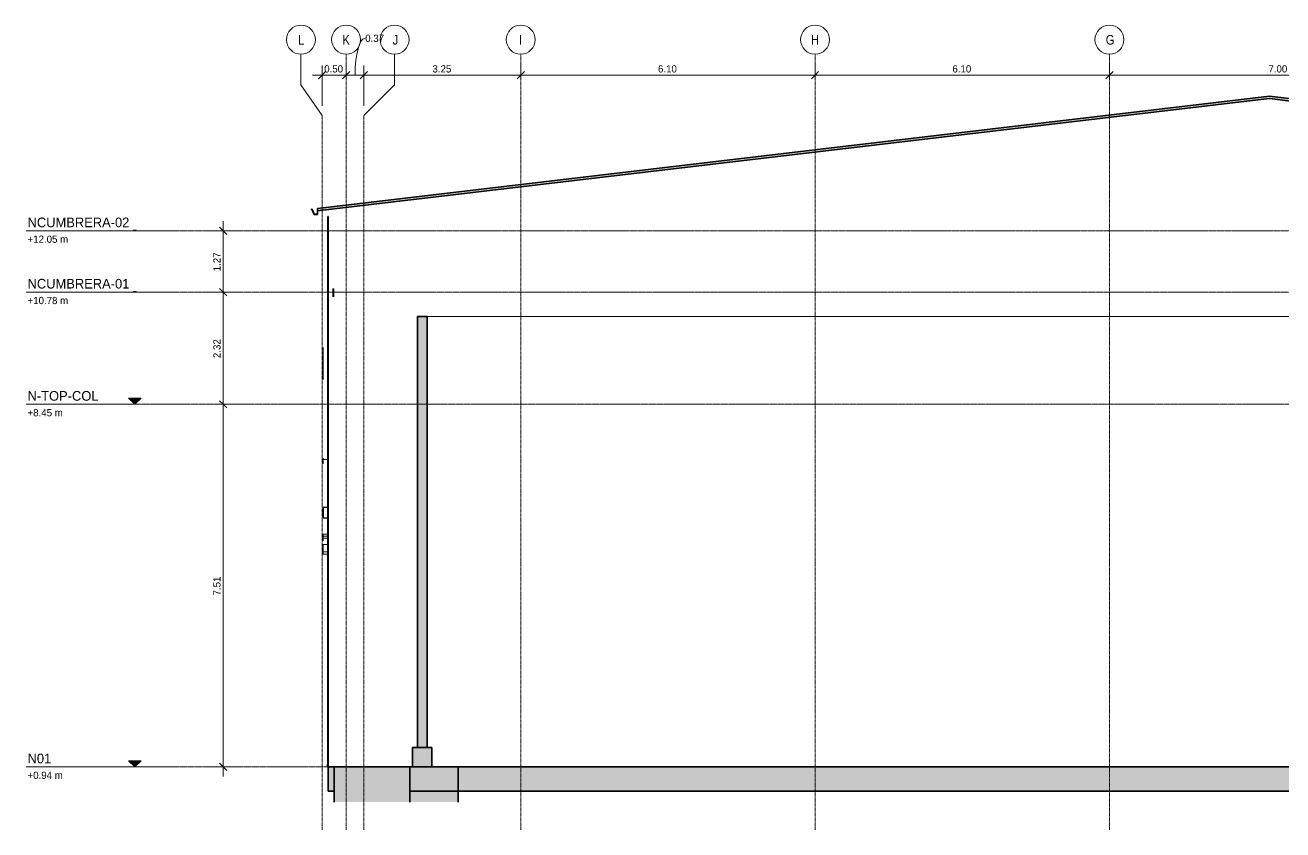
# Model space of a CAD drawing. Header units: centimetres. Extents: x -6716 to 10697, y -285 to 1669.
# Drawn here: x -1043 to 1564, y -36 to 1631 of the extents above; entities that cross this region are included whole.
import ezdxf

# ---------------------------------------------------------------- set-up
doc = ezdxf.new("R2010")
doc.units = ezdxf.units.CM
doc.linetypes.add('Centre', pattern=[3.175, 0.635, -0.475, 1.59, -0.475])
doc.linetypes.add('Grid Line', pattern=[2.2225, 1.27, -0.3175, 0.3175, -0.3175])
for name, color, linetype, lineweight in [('A-ANNO-DIMS', 7, 'Continuous', 9), ('A-ANNO-DIMS-100', 7, 'Continuous', 9), ('A-CLNG', 7, 'Continuous', 9), ('A-DOOR', 7, 'Continuous', 9), ('A-FLOR', 7, 'Continuous', 9), ('A-FLOR-LEVL', 7, 'Continuous', 9), ('A-FLOR-PATT', 7, 'Continuous', 35), ('A-GENM', 7, 'Continuous', 9), ('A-ROOF', 7, 'Continuous', 9), ('A-ROOF-MCUT', 7, 'Continuous', 35), ('A-ROOF-PATT', 7, 'Continuous', 35), ('A-WALL', 7, 'Continuous', 9), ('A-WALL-PATT', 7, 'Continuous', 35), ('I-WALL', 7, 'Continuous', 9), ('S-GRID', 7, 'Continuous', 9), ('S-GRID-IDEN', 7, 'Continuous', 9)]:
    doc.layers.add(name, color=color, linetype=linetype, lineweight=lineweight)
doc.styles.add('Century Gothic', font='GOTHIC.TTF', dxfattribs={"height": 20})
doc.styles.add('Century Gothic_1', font='GOTHIC.TTF', dxfattribs={"height": 15})
doc.styles.add('Saira Condensed', font='SairaCondensed-Regular.ttf', dxfattribs={"height": 20})
doc.dimstyles.new('FCA_N_Cotas_E100', dxfattribs={"dimscale": 30.48, "dimtxt": 15.662524, "dimasz": 0.492126, "dimexe": 0.656168, "dimexo": 0.656168, "dimgap": 0.032808, "dimtad": 1, "dimlfac": 0.01, "dimrnd": 0.01, "dimzin": 0, "dimdsep": 46, "dimtxsty": 'Century Gothic_1', "dimblk1": 'OBLIQUE', "dimblk2": 'OBLIQUE', "dimsah": 1, "dimcen": 0.09, "dimdle": 0.656168, "dimadec": 3, "dimazin": 2, "dimtfac": 1, "dimtdec": 4, "dimtix": 1, "dimtmove": 0, "dimatfit": 3, "dimfxl": 1, "dimtvp": 1, "dimtolj": 1, "dimtzin": 0, "dimarcsym": 2})
doc.dimstyles.new('FCA_N_Cotas_E100_1', dxfattribs={"dimscale": 30.48, "dimtxt": 15.662524, "dimasz": 0.492126, "dimexe": 0.656168, "dimexo": 0.656168, "dimgap": 0.032808, "dimtad": 1, "dimlfac": 0.01, "dimrnd": 0.01, "dimzin": 0, "dimdsep": 46, "dimtxsty": 'Century Gothic_1', "dimblk1": 'OBLIQUE', "dimblk2": 'OBLIQUE', "dimsah": 1, "dimcen": 0.09, "dimdle": 0.656168, "dimadec": 3, "dimazin": 2, "dimtfac": 1, "dimtdec": 4, "dimtix": 1, "dimtmove": 1, "dimatfit": 3, "dimfxl": 1, "dimtvp": 1, "dimtolj": 1, "dimtzin": 0, "dimarcsym": 2})

# ---------------------------------------------------------------- blocks, each defined once
blk = doc.blocks.new('RVR_Texto Fachada - RVR_Texto Fachada-1366805-Elevación Eje 24')
at = {"layer": 'A-GENM', "color": 254, "true_color": 0xe5e5e5}
for p, q in [((-6098.2, 962.9), (-6098.2, 957.5)), ((-6098.2, 957.5), (-6098.2, 934.1)), ((-6098.2, 934.1), (-6098.2, 922.3)), ((-6098.2, 922.3), (-6098.2, 899.1)), ((-6098.2, 899.1), (-6098.2, 896.8)), ((-6098.2, 730.6), (-6098.2, 733.9)), ((-6098.2, 721.6), (-6098.2, 730.6)), ((-6098.2, 730.6), (-6088.2, 730.6)), ((-6088.2, 576.4), (-6098.2, 576.4)), ((-6098.2, 576.4), (-6098.2, 574.3)), ((-6098.2, 574.3), (-6098.2, 571.7)), ((-6098.2, 567.8), (-6098.2, 571.7)), ((-6088.2, 571.7), (-6098.2, 571.7)), ((-6098.2, 562.4), (-6098.2, 567.9)), ((-6088.2, 567.8), (-6098.2, 567.8)), ((-6098.2, 539.2), (-6098.2, 554.7)), ((-6088.2, 554.7), (-6098.2, 554.7)), ((-6098.2, 539.2), (-6098.2, 536.5)), ((-6098.2, 539.2), (-6088.2, 539.2)), ((-6098.2, 536.5), (-6098.2, 534.9)), ((-6098.2, 534.9), (-6098.2, 534.5)), ((-6098.2, 534.5), (-6088.2, 534.5))]:
    blk.add_line(p, q, dxfattribs=at)
at = {"layer": 'A-GENM', "color": 254, "lineweight": 25, "true_color": 0xcccccc}
for p, q in [((-6098.2, 631.6), (-6098.2, 609.9)), ((-6088.2, 631.6), (-6098.2, 631.6)), ((-6088.2, 609.9), (-6088.2, 631.6)), ((-6098.2, 609.9), (-6088.2, 609.9))]:
    blk.add_line(p, q, dxfattribs=at)
blk = doc.blocks.new('Doors-Door-sets- LAHET-LAH010005 - 2_10 x 3_00-1584137-Elevación Eje 24')
at = {"layer": 'A-DOOR', "color": 254, "true_color": 0xe5e5e5}
for p, q in [((-3126.5, 397), (-3126.8, 396)), ((-3126.8, 396), (-3126.8, 134)), ((-3126.5, 134), (-3126.5, 397)), ((-3126.4, 397), (-3126.5, 397)), ((-3116.1, 400.2), (-3116.1, 400)), ((-3116.1, 400), (-3116.1, 134)), ((-3116.1, 394.9), (-3116.1, 134)), ((-3115.1, 396.1), (-3113.6, 396.1)), ((-3115.1, 134), (-3115.1, 396.1)), ((-3113.6, 396.5), (-3113.6, 134)), ((-3109.4, 396.6), (-3113.4, 396.6)), ((-3112.3, 403.8), (-3113.1, 402.3)), ((-3113.1, 402.3), (-3113.1, 396.6)), ((-3113.1, 396.6), (-3109.4, 396.6)), ((-3112.3, 405), (-3112.7, 405)), ((-3112.7, 405), (-3112.7, 404.5)), ((-3112.7, 404.5), (-3112.3, 404.5)), ((-3112.6, 402.3), (-3111.8, 403.8)), ((-3112.6, 398.6), (-3112.6, 402.3)), ((-3109.4, 398.6), (-3112.6, 398.6)), ((-3112.3, 406.1), (-3112.3, 403.8)), ((-3111.8, 406.1), (-3112.3, 406.1)), ((-3111.8, 403.8), (-3111.8, 406.1)), ((-3110.4, 405), (-3111.8, 405)), ((-3111.8, 404.5), (-3110.4, 404.5)), ((-3108.8, 406.6), (-3110.4, 405.9)), ((-3110.4, 405.9), (-3110.4, 403.6)), ((-3110.2, 403.5), (-3108.9, 403)), ((-3108.8, 406.6), (-3108.8, 403.2)), ((-3107.8, 396.6), (-3108, 396.6)), ((-3107.6, 219.4), (-3107.6, 396.4)), ((-3109.4, 382.6), (-3109.4, 383.9)), ((-3109.4, 382.6), (-3108, 382.6)), ((-3108, 383.9), (-3108, 382.6)), ((-3111.6, 219.4), (-3111.6, 199)), ((-3111.3, 219.4), (-3111.6, 219.4)), ((-3111.3, 219.4), (-3107.9, 219.4)), ((-3107.9, 219.4), (-3107.9, 199)), ((-3107.9, 219.4), (-3107.9, 219.4)), ((-3105.4, 219.4), (-3107.9, 219.4)), ((-3107.9, 199), (-3107.9, 219.4)), ((-3105.4, 199), (-3105.4, 219.4)), ((-3111.6, 199), (-3111.3, 199)), ((-3107.9, 199), (-3111.3, 199)), ((-3107.9, 199), (-3105.4, 199)), ((-3107.9, 199), (-3107.9, 199)), ((-3107.6, 134), (-3107.6, 199)), ((-3107.6, 190.1), (-3107.4, 190.1)), ((-3107.4, 190.1), (-3107.4, 134))]:
    blk.add_line(p, q, dxfattribs=at)
at = {"layer": 'A-DOOR', "color": 254, "lineweight": 25, "true_color": 0xcccccc}
for p, q in [((-3116.3, 401), (-3116.4, 401)), ((-3116.4, 401), (-3116.2, 400.2)), ((-3116.1, 400.2), (-3116.3, 401)), ((-3116.2, 400.2), (-3116.2, 94)), ((-3116.1, 94), (-3116.1, 400.2)), ((-3112.4, 400.9), (-3112.6, 400.7)), ((-3112.5, 400.5), (-3108.1, 400.5)), ((-3112.4, 408.1), (-3112.4, 407.2)), ((-3112.3, 402.5), (-3112.4, 402.5)), ((-3112.4, 402.5), (-3112.4, 400.9)), ((-3110.9, 403.7), (-3112.3, 402.5)), ((-3111.4, 408.3), (-3112.2, 408.3)), ((-3112.2, 407.1), (-3109, 407.1)), ((-3112.1, 407.5), (-3112.1, 408.1)), ((-3112.1, 408.1), (-3111.4, 408.1)), ((-3108.9, 407.5), (-3112.1, 407.5)), ((-3111.4, 408.1), (-3111.4, 408.3)), ((-3110.4, 403.7), (-3110.9, 403.7)), ((-3109, 402.5), (-3110.4, 403.7)), ((-3108.9, 408.3), (-3109.5, 408.3)), ((-3109.5, 408.3), (-3109.5, 408.1)), ((-3109.5, 408.1), (-3108.9, 408.1)), ((-3108, 400.5), (-3109.4, 400.5)), ((-3109.4, 400.5), (-3109.4, 383.9)), ((-3108.8, 403.5), (-3109, 402.5)), ((-3108.9, 408.7), (-3108.9, 408.3)), ((-3108.9, 408.1), (-3108.9, 407.5)), ((-3108.8, 406.9), (-3108.8, 403.5)), ((-3108.4, 409), (-3108.7, 409)), ((-3108.3, 400.9), (-3108, 402.8)), ((-3108.1, 400.7), (-3108.3, 400.9)), ((-3108, 407.1), (-3108.2, 408.8)), ((-3108, 402.8), (-3108, 407.1)), ((-3108, 383.9), (-3108, 400.5)), ((-3109.4, 383.9), (-3108, 383.9)), ((-3116.2, 94), (-3116.1, 94))]:
    blk.add_line(p, q, dxfattribs=at)
for centre, radius, start, end in [((-3112.5, 400.6), 0.103, 133.3468, 270), ((-3112.2, 408.1), 0.141, 90, 180), ((-3112.2, 407.2), 0.141, 180, 270), ((-3109, 406.9), 0.212, 0, 90), ((-3108.7, 408.8), 0.208, 89.3533, 198.3162), ((-3108.4, 408.8), 0.198, 8.9726, 89.3533), ((-3108.1, 400.6), 0.0991, 270, 46.6532)]:
    blk.add_arc(centre, radius, start, end, dxfattribs=at)
at = {"layer": 'A-DOOR', "color": 254, "true_color": 0xe5e5e5}
blk.add_open_spline([(-3116.2, 392.1), (-3116.3, 392.1), (-3116.3, 392.1), (-3116.3, 392.1), (-3116.3, 392.1)], degree=3, dxfattribs=at)
for points, knots in [([(-3116.1, 394.7), (-3116.1, 394.8), (-3116.1, 394.9), (-3116.1, 395.1), (-3116, 395.2), (-3116, 395.4), (-3115.9, 395.5), (-3115.8, 395.6), (-3115.7, 395.8), (-3115.6, 395.9), (-3115.5, 396), (-3115.3, 396.1), (-3115.2, 396.1), (-3115.1, 396.1)], [0.4545455, 0.4545455, 0.4545455, 0.4545455, 0.5, 0.5454545, 0.5909091, 0.6363636, 0.6818182, 0.7272727, 0.7727273, 0.8181818, 0.8636364, 0.9090909, 1, 1, 1, 1]), ([(-3113.4, 396.6), (-3113.4, 396.6), (-3113.4, 396.6), (-3113.5, 396.6), (-3113.5, 396.6), (-3113.5, 396.6), (-3113.5, 396.6), (-3113.5, 396.6), (-3113.6, 396.6), (-3113.6, 396.5), (-3113.6, 396.5), (-3113.6, 396.5), (-3113.6, 396.5)], [0, 0, 0, 0, 0.166667, 0.25, 0.333333, 0.416667, 0.5, 0.583333, 0.666667, 0.75, 0.833333, 1, 1, 1, 1]), ([(-3107.6, 396.4), (-3107.6, 396.5), (-3107.6, 396.5), (-3107.6, 396.5), (-3107.6, 396.5), (-3107.6, 396.5), (-3107.6, 396.6), (-3107.6, 396.6), (-3107.6, 396.6), (-3107.7, 396.6), (-3107.7, 396.6), (-3107.7, 396.6), (-3107.8, 396.6), (-3107.8, 396.6)], [0, 0, 0, 0, 0.166667, 0.25, 0.333333, 0.375, 0.416667, 0.5, 0.583333, 0.666667, 0.75, 0.833333, 1, 1, 1, 1])]:
    blk.add_open_spline(points, degree=3, knots=knots, dxfattribs=at)
blk = doc.blocks.new('PQ_RVR_ARQ-01_ZZ_ZZ_MO_T_A_rvt-2-Elevación Eje 24')
at = {"layer": 'A-FLOR', "true_color": 0xeaeaea}
blk.add_hatch(color=254, dxfattribs=at).paths.add_polyline_path([(-2323.5, 514.5), (-2182.1, 514.5), (-2182.1, 515.5), (-2323.5, 515.5)])
at = {"layer": 'A-ROOF-PATT', "lineweight": 9, "true_color": 0xeaeaea}
for points in [[(-2160.9, 1240.2), (-2160.9, 1245.2), (-4136.8, 1483.4), (-6109.6, 1250.8), (-6109.6, 1245.8), (-4136.8, 1478.4), (-2565.8, 1289)], [(-2043.8, 610.2), (-2043.8, 615.2), (-2167.5, 629.4), (-2167.5, 624.3)]]:
    blk.add_hatch(color=254, dxfattribs=at).paths.add_polyline_path(points)
at = {"layer": 'A-ROOF-PATT', "lineweight": 9, "true_color": 0xf2f2f2}
h = blk.add_hatch(dxfattribs=at)
h.set_pattern_fill('FP_7', style=0, pattern_type=2)
h.set_pattern_definition([(90, (42.508, 371.358), (-29.805, -3.412), [])])
edge = h.paths.add_edge_path()
edge.add_line((-2043.8, 610.2), (-2043.8, 610.2))
edge.add_line((-2043.8, 610.2), (-2167, 624.3))
at = {"layer": 'A-WALL-PATT', "lineweight": 9, "true_color": 0xeaeaea}
for points in [[(-6087.7, 99), (-6087.7, 1234.5), (-6088.2, 1234.5), (-6088.2, 99)], [(-2167.5, 518), (-2167, 518), (-2167, 1234.5), (-2167.5, 1234.5), (-2167.5, 796.3)], [(-5902.7, 134), (-5882.7, 134), (-5882.7, 1027), (-5902.7, 1027), (-5902.7, 408.8)], [(-3120.4, 134), (-3116.4, 134), (-3116.4, 1027), (-3126.4, 1027), (-3126.4, 134)], [(-2367.3, 94), (-2367.3, 588.8), (-2377.3, 588.8), (-2377.3, 94)], [(-2168.2, 513), (-2165.7, 513), (-2165.7, 518), (-2168.2, 518)], [(-5872.7, 94), (-5872.7, 134), (-5912.7, 134), (-5912.7, 94)], [(-3120.4, 94), (-3101.4, 94), (-3101.4, 134), (-3141.4, 134), (-3141.4, 94)], [(-2392.2, 94), (-2377.2, 94), (-2377.2, 134), (-2392.2, 134)], [(-6089.5, 94), (-6087, 94), (-6087, 99), (-6089.5, 99), (-6089.5, 94.5)], [(-2197.2, 21.3), (-2197.2, 94), (-2350.6, 94), (-2350.6, 21.3)]]:
    blk.add_hatch(color=254, dxfattribs=at).paths.add_polyline_path(points)
at = {"layer": 'A-WALL-PATT', "lineweight": 9, "true_color": 0xe5e5e5}
h = blk.add_hatch(dxfattribs=at)
h.set_pattern_fill('FP_6', color=254, style=0, pattern_type=2)
h.set_pattern_definition([(90, (-2377.312, 0), (-0.04148, 3e-18), [])])
edge = h.paths.add_edge_path()
edge.add_line((-2377.4, 134), (-2377.3, 134))
edge.add_line((-2377.3, 134), (-2377.4, 145.1))
at = {"layer": 'A-CLNG', "color": 254, "lineweight": 18, "true_color": 0xe5e5e5}
for p, q in [((-3126.4, 1027), (-5882.7, 1027)), ((-2378.6, 588.8), (-3116.4, 588.8)), ((-2378.6, 588.8), (-2378.6, 588.8))]:
    blk.add_line(p, q, dxfattribs=at)
at = {"layer": 'A-FLOR', "color": 254, "lineweight": 35, "true_color": 0xcccccc}
for p, q in [((-2182.1, 515.5), (-2323.5, 515.5)), ((-2323.5, 515.5), (-2323.5, 514.5)), ((-2323.5, 514.5), (-2182.1, 514.5)), ((-2182.1, 514.5), (-2182.1, 515.5)), ((-2350.6, 94), (-5918.3, 94)), ((-5918.3, 94), (-5918.3, 44)), ((-2350.6, 44), (-2350.6, 94)), ((-5918.3, 44), (-2350.6, 44))]:
    blk.add_line(p, q, dxfattribs=at)
at = {"layer": 'A-ROOF', "color": 254, "lineweight": 35, "true_color": 0xcccccc}
for p, q in [((-4136.8, 1483.4), (-6109.6, 1250.8)), ((-6109.6, 1245.8), (-4136.8, 1478.4)), ((-2160.9, 1245.2), (-4136.8, 1483.4)), ((-4136.8, 1478.4), (-2160.9, 1240.2)), ((-6109.6, 1250.8), (-6109.6, 1245.8)), ((-2160.9, 1240.2), (-2160.9, 1245.2)), ((-2167.5, 629.4), (-2167.5, 624.3)), ((-2043.8, 615.2), (-2167.5, 629.4)), ((-2167.5, 624.3), (-2043.8, 610.2))]:
    blk.add_line(p, q, dxfattribs=at)
at = {"layer": 'A-ROOF-MCUT', "color": 254, "true_color": 0xcccccc}
for p, q in [((-6120.9, 1249.6), (-6122.1, 1249.6)), ((-6122.1, 1249.6), (-6122.1, 1248.3)), ((-6122.1, 1248.3), (-6120.9, 1248.3)), ((-6121.8, 1248.6), (-6121.8, 1249.2)), ((-6121.8, 1249.2), (-6120.9, 1249.2)), ((-6120.6, 1248.6), (-6121.8, 1248.6)), ((-6120.9, 1249.2), (-6120.9, 1249.6)), ((-6120.9, 1248.3), (-6117, 1238.3)), ((-6116.8, 1238.7), (-6120.6, 1248.6)), ((-6117, 1238.3), (-6109.6, 1238.3)), ((-6109.9, 1238.7), (-6116.8, 1238.7)), ((-6109.6, 1250.8), (-6109.9, 1250.8)), ((-6109.9, 1250.8), (-6109.9, 1238.7)), ((-6109.6, 1238.3), (-6109.6, 1250.8)), ((-2160.6, 1245.2), (-2160.9, 1245.2)), ((-2160.9, 1245.2), (-2160.9, 1232.7)), ((-2160.9, 1232.7), (-2153.5, 1232.7)), ((-2160.6, 1233.1), (-2160.6, 1245.2)), ((-2153.7, 1233.1), (-2160.6, 1233.1)), ((-2149.9, 1243), (-2153.7, 1233.1)), ((-2153.5, 1232.7), (-2149.7, 1242.7)), ((-2148.7, 1243), (-2149.9, 1243)), ((-2148.4, 1244), (-2149.7, 1244)), ((-2149.7, 1244), (-2149.7, 1243.6)), ((-2149.7, 1243.6), (-2148.7, 1243.6)), ((-2149.7, 1242.7), (-2148.4, 1242.7)), ((-2148.7, 1243.6), (-2148.7, 1243)), ((-2148.4, 1242.7), (-2148.4, 1244))]:
    blk.add_line(p, q, dxfattribs=at)
at = {"layer": 'A-WALL', "color": 254, "lineweight": 35, "true_color": 0xcccccc}
for p, q in [((-6087.7, 1234.5), (-6088.2, 1234.5)), ((-6088.2, 1234.5), (-6088.2, 99)), ((-6087.7, 99), (-6087.7, 1234.5)), ((-2167.5, 1234.5), (-2167.5, 518)), ((-2167, 1234.5), (-2167.5, 1234.5)), ((-2167, 518), (-2167, 1234.5)), ((-2377.3, 588.8), (-2377.3, 94)), ((-2367.3, 588.8), (-2377.3, 588.8)), ((-2367.3, 94), (-2367.3, 588.8)), ((-2167.5, 518), (-2167, 518)), ((-5872.7, 134), (-5912.7, 134)), ((-5912.7, 134), (-5912.7, 94)), ((-5872.7, 94), (-5872.7, 134)), ((-3101.4, 134), (-3141.4, 134)), ((-3141.4, 134), (-3141.4, 94)), ((-3101.4, 94), (-3101.4, 134)), ((-2377.2, 134), (-2392.2, 134)), ((-2392.2, 134), (-2392.2, 94)), ((-2377.2, 94), (-2377.2, 134)), ((-6088.2, 99), (-6087.7, 99)), ((-5918.3, 94), (-6075.5, 94)), ((-6075.5, 94), (-6075.5, 21.3)), ((-5818.3, 94), (-5918.3, 94)), ((-5918.3, 94), (-5918.3, 21.3)), ((-5918.3, 21.3), (-5918.3, 94)), ((-5912.7, 94), (-5872.7, 94)), ((-5818.3, 21.3), (-5818.3, 94)), ((-3141.4, 94), (-3101.4, 94)), ((-2392.2, 94), (-2377.2, 94)), ((-2377.3, 94), (-2367.3, 94)), ((-2197.2, 94), (-2350.6, 94)), ((-2350.6, 94), (-2350.6, 21.3)), ((-2197.2, 21.3), (-2197.2, 94)), ((-2350.6, 44), (-2450.6, 44)), ((-2450.6, 44), (-2450.6, 21.3)), ((-2350.6, 21.3), (-2350.6, 44))]:
    blk.add_line(p, q, dxfattribs=at)
at = {"layer": 'A-WALL', "color": 254, "true_color": 0xcccccc}
for p, q in [((-2377.3, 588.8), (-2377.4, 588.8)), ((-2165.7, 518), (-2168.2, 518)), ((-2168.2, 518), (-2168.2, 513)), ((-2168.2, 513), (-2165.7, 513)), ((-2165.7, 513), (-2165.7, 518)), ((-2392.2, 134), (-2392.2, 134)), ((-6089.5, 99), (-6089.5, 94)), ((-6087, 99), (-6089.5, 99)), ((-6089.5, 94), (-6087, 94)), ((-6087, 94), (-6087, 99))]:
    blk.add_line(p, q, dxfattribs=at)
at = {"layer": 'I-WALL', "color": 254, "lineweight": 35, "true_color": 0xcccccc}
for p, q in [((-5882.7, 1027), (-5902.7, 1027)), ((-5902.7, 1027), (-5902.7, 134)), ((-5882.7, 134), (-5882.7, 1027)), ((-3116.4, 1027), (-3126.4, 1027)), ((-3126.4, 1027), (-3126.4, 134)), ((-3116.4, 134), (-3116.4, 1027)), ((-5902.7, 134), (-5882.7, 134)), ((-3126.4, 134), (-3116.4, 134))]:
    blk.add_line(p, q, dxfattribs=at)
at = {"layer": 'A-DOOR', "color": 254, "lineweight": 70, "true_color": 0xdadada}
blk.add_blockref('Doors-Door-sets- LAHET-LAH010005 - 2_10 x 3_00-1584137-Elevación Eje 24', (0, 0), dxfattribs=at)
at = {"layer": 'A-GENM', "color": 254, "lineweight": 70, "true_color": 0xdadada}
blk.add_blockref('RVR_Texto Fachada - RVR_Texto Fachada-1366805-Elevación Eje 24', (0, 0), dxfattribs=at)
blk = doc.blocks.new('RVR_Tensor angular - d_25 mm-1722034-Elevación Eje 24')
at = {"layer": 'A-GENM', "color": 8, "true_color": 0x808080}
for p, q in [((-6077.8, 1083.4), (-6077.8, 1067.9)), ((-6075.8, 1067.9), (-6075.8, 1083.4))]:
    blk.add_line(p, q, dxfattribs=at)
for start_param, end_param in [(1.570796, 3.926983), (3.926991, 4.18879), (4.18879, 4.45059), (4.45059, 4.712389), (5.497795, 7.853982), (4.712389, 4.974188), (4.974188, 5.235988), (5.235988, 5.497787)]:
    blk.add_ellipse((-6076.8, 1083.4), major_axis=(1, 0), ratio=0.864599, start_param=start_param, end_param=end_param, dxfattribs=at)
blk = doc.blocks.new('Level - Con_Triangulo-1145637-Elevación Eje 24')
at = {"layer": 'A-FLOR-LEVL', "true_color": 0xe2e2e2}
blk.add_hatch(color=254, dxfattribs=at).paths.add_polyline_path([(-6501.3, 106.9), (-6488.4, 94), (-6475.5, 106.9)])
at = {"layer": 'A-FLOR-LEVL', "color": 253, "true_color": 0xaaaaaa}
for p, q in [((-6501.3, 106.9), (-6475.5, 106.9)), ((-6488.4, 94), (-6501.3, 106.9)), ((-6475.5, 106.9), (-6488.4, 94)), ((-6475.5, 94), (-6714, 94))]:
    blk.add_line(p, q, dxfattribs=at)
blk = doc.blocks.new('Grid - 3mm-1819951-Elevación Eje 24')
at = {"layer": 'S-GRID-IDEN', "color": 253, "true_color": 0xaaaaaa}
blk.add_circle((-2548.7, 1600.5), 30, dxfattribs=at)
blk = doc.blocks.new('DIMBLOCK16-Elevación Eje 24')
at = {"layer": 'A-ANNO-DIMS-100'}
for p, q in [((-427.5, 1527.2), (-427.5, 1547.2)), ((-377.5, 1527.2), (-377.5, 1547.2)), ((-447.5, 1527.2), (-377.5, 1527.2)), ((-427.5, 1527.2), (-427.5, 1463.5)), ((-377.5, 1527.2), (-377.5, 1517.8))]:
    blk.add_line(p, q, dxfattribs=at)
at = {"layer": 'A-ANNO-DIMS-100', "lineweight": 35}
for p, q in [((-427.5, 1527.2), (-435, 1519.7)), ((-427.5, 1527.2), (-420, 1534.7)), ((-377.5, 1527.2), (-385, 1519.7)), ((-377.5, 1527.2), (-370, 1534.7))]:
    blk.add_line(p, q, dxfattribs=at)
at = {"layer": 'A-ANNO-DIMS-100', "color": 0, "insert": (-422.9, 1547.5), "char_height": 15, "width": 48.927, "attachment_point": 1, "line_spacing_factor": 0.984502, "style": 'Century Gothic_1'}
blk.add_mtext('0.50', dxfattribs=at)
blk = doc.blocks.new('_Oblique')
at = {"color": 0, "linetype": 'ByBlock', "lineweight": -2}
blk.add_line((-0.5, -0.5), (0.5, 0.5), dxfattribs=at)
blk = doc.blocks.new('DIMBLOCK17-Elevación Eje 24')
at = {"layer": 'A-ANNO-DIMS-100'}
for p, q in [((-377.5, 1527.2), (-377.5, 1547.2)), ((-340.6, 1527.2), (-340.6, 1547.2)), ((-377.5, 1527.2), (-340.6, 1527.2)), ((-377.5, 1527.2), (-377.5, 1517.8)), ((-340.6, 1527.2), (-340.6, 1463.5))]:
    blk.add_line(p, q, dxfattribs=at)
at = {"layer": 'A-ANNO-DIMS-100', "lineweight": 35}
for p, q in [((-377.5, 1527.2), (-385, 1519.7)), ((-377.5, 1527.2), (-370, 1534.7)), ((-340.6, 1527.2), (-348.1, 1519.7)), ((-340.6, 1527.2), (-333.1, 1534.7))]:
    blk.add_line(p, q, dxfattribs=at)
at = {"layer": 'A-ANNO-DIMS-100'}
blk.add_ellipse((-337.9, 1527.2), major_axis=(0, 76.6), ratio=0.27518, start_param=0, end_param=1.570796, dxfattribs=at)
at = {"layer": 'A-ANNO-DIMS-100', "color": 0, "insert": (-337.9, 1610.8), "char_height": 15, "width": 48.927, "attachment_point": 1, "line_spacing_factor": 0.984502, "style": 'Century Gothic_1'}
blk.add_mtext('0.37', dxfattribs=at)
blk = doc.blocks.new('DIMBLOCK18-Elevación Eje 24')
at = {"layer": 'A-ANNO-DIMS-100'}
for p, q in [((-340.6, 1527.2), (-340.6, 1547.2)), ((-15.6, 1527.2), (-15.6, 1547.2)), ((-340.6, 1527.2), (-15.6, 1527.2)), ((-340.6, 1527.2), (-340.6, 1463.5)), ((-15.6, 1527.2), (-15.6, 1517.8))]:
    blk.add_line(p, q, dxfattribs=at)
at = {"layer": 'A-ANNO-DIMS-100', "lineweight": 35}
for p, q in [((-340.6, 1527.2), (-348.1, 1519.7)), ((-340.6, 1527.2), (-333.1, 1534.7)), ((-15.6, 1527.2), (-23.1, 1519.7)), ((-15.6, 1527.2), (-8.1, 1534.7))]:
    blk.add_line(p, q, dxfattribs=at)
at = {"layer": 'A-ANNO-DIMS-100', "color": 0, "insert": (-198.5, 1547.5), "char_height": 15, "width": 48.927, "attachment_point": 1, "line_spacing_factor": 0.984502, "style": 'Century Gothic_1'}
blk.add_mtext('3.25', dxfattribs=at)
blk = doc.blocks.new('DIMBLOCK19-Elevación Eje 24')
at = {"layer": 'A-ANNO-DIMS-100'}
for p, q in [((-15.6, 1527.2), (-15.6, 1547.2)), ((594.4, 1527.2), (594.4, 1547.2)), ((-15.6, 1527.2), (594.4, 1527.2)), ((-15.6, 1527.2), (-15.6, 1517.8)), ((594.4, 1527.2), (594.4, 1517.8))]:
    blk.add_line(p, q, dxfattribs=at)
at = {"layer": 'A-ANNO-DIMS-100', "lineweight": 35}
for p, q in [((-15.6, 1527.2), (-23.1, 1519.7)), ((-15.6, 1527.2), (-8.1, 1534.7)), ((594.4, 1527.2), (586.9, 1519.7)), ((594.4, 1527.2), (601.9, 1534.7))]:
    blk.add_line(p, q, dxfattribs=at)
at = {"layer": 'A-ANNO-DIMS-100', "color": 0, "insert": (269, 1547.5), "char_height": 15, "width": 48.927, "attachment_point": 1, "line_spacing_factor": 0.984502, "style": 'Century Gothic_1'}
blk.add_mtext('6.10', dxfattribs=at)
blk = doc.blocks.new('DIMBLOCK20-Elevación Eje 24')
at = {"layer": 'A-ANNO-DIMS-100'}
for p, q in [((594.4, 1527.2), (594.4, 1547.2)), ((1204.7, 1527.2), (1204.7, 1547.2)), ((594.4, 1527.2), (1204.7, 1527.2)), ((594.4, 1527.2), (594.4, 1517.8)), ((1204.7, 1527.2), (1204.7, 1517.8))]:
    blk.add_line(p, q, dxfattribs=at)
at = {"layer": 'A-ANNO-DIMS-100', "lineweight": 35}
for p, q in [((594.4, 1527.2), (586.9, 1519.7)), ((594.4, 1527.2), (601.9, 1534.7)), ((1204.7, 1527.2), (1197.2, 1519.7)), ((1204.7, 1527.2), (1212.2, 1534.7))]:
    blk.add_line(p, q, dxfattribs=at)
at = {"layer": 'A-ANNO-DIMS-100', "color": 0, "insert": (879.2, 1547.5), "char_height": 15, "width": 48.927, "attachment_point": 1, "line_spacing_factor": 0.984502, "style": 'Century Gothic_1'}
blk.add_mtext('6.10', dxfattribs=at)
blk = doc.blocks.new('DIMBLOCK21-Elevación Eje 24')
at = {"layer": 'A-ANNO-DIMS-100'}
for p, q in [((1204.7, 1527.2), (1204.7, 1547.2)), ((1904.7, 1527.2), (1904.7, 1547.2)), ((1204.7, 1527.2), (1904.7, 1527.2)), ((1204.7, 1527.2), (1204.7, 1517.8)), ((1904.7, 1527.2), (1904.7, 1517.8))]:
    blk.add_line(p, q, dxfattribs=at)
at = {"layer": 'A-ANNO-DIMS-100', "lineweight": 35}
for p, q in [((1204.7, 1527.2), (1197.2, 1519.7)), ((1204.7, 1527.2), (1212.2, 1534.7)), ((1904.7, 1527.2), (1897.2, 1519.7)), ((1904.7, 1527.2), (1912.2, 1534.7))]:
    blk.add_line(p, q, dxfattribs=at)
at = {"layer": 'A-ANNO-DIMS-100', "color": 0, "insert": (1534.3, 1547.5), "char_height": 15, "width": 48.927, "attachment_point": 1, "line_spacing_factor": 0.984502, "style": 'Century Gothic_1'}
blk.add_mtext('7.00', dxfattribs=at)
blk = doc.blocks.new('DIMBLOCK25-Elevación Eje 24')
at = {"layer": 'A-ANNO-DIMS-100'}
for p, q in [((-632.6, 1204.5), (-642, 1204.5)), ((-632.6, 1224.5), (-632.6, 1077.5)), ((-632.6, 1204.5), (-612.6, 1204.5)), ((-632.6, 1077.5), (-642, 1077.5)), ((-632.6, 1077.5), (-612.6, 1077.5))]:
    blk.add_line(p, q, dxfattribs=at)
at = {"layer": 'A-ANNO-DIMS-100', "lineweight": 35}
for p, q in [((-632.6, 1204.5), (-640.1, 1212)), ((-632.6, 1204.5), (-625.1, 1197)), ((-632.6, 1077.5), (-640.1, 1085)), ((-632.6, 1077.5), (-625.1, 1070))]:
    blk.add_line(p, q, dxfattribs=at)
at = {"layer": 'A-ANNO-DIMS-100', "color": 0, "insert": (-652.8, 1120.6), "char_height": 15, "width": 48.927, "attachment_point": 1, "rotation": 90, "line_spacing_factor": 0.984502, "style": 'Century Gothic_1'}
blk.add_mtext('1.27', dxfattribs=at)
blk = doc.blocks.new('DIMBLOCK26-Elevación Eje 24')
at = {"layer": 'A-ANNO-DIMS-100'}
for p, q in [((-632.6, 1077.5), (-642, 1077.5)), ((-632.6, 1077.5), (-632.6, 845.1)), ((-632.6, 1077.5), (-612.6, 1077.5)), ((-632.6, 845.1), (-642, 845.1)), ((-632.6, 845.1), (-612.6, 845.1))]:
    blk.add_line(p, q, dxfattribs=at)
at = {"layer": 'A-ANNO-DIMS-100', "lineweight": 35}
for p, q in [((-632.6, 1077.5), (-640.1, 1085)), ((-632.6, 1077.5), (-625.1, 1070)), ((-632.6, 845.1), (-640.1, 852.6)), ((-632.6, 845.1), (-625.1, 837.6))]:
    blk.add_line(p, q, dxfattribs=at)
at = {"layer": 'A-ANNO-DIMS-100', "color": 0, "insert": (-652.8, 940.9), "char_height": 15, "width": 48.927, "attachment_point": 1, "rotation": 90, "line_spacing_factor": 0.984502, "style": 'Century Gothic_1'}
blk.add_mtext('2.32', dxfattribs=at)
blk = doc.blocks.new('DIMBLOCK27-Elevación Eje 24')
at = {"layer": 'A-ANNO-DIMS-100'}
for p, q in [((-632.6, 845.1), (-642, 845.1)), ((-632.6, 845.1), (-632.6, 74)), ((-632.6, 845.1), (-612.6, 845.1)), ((-632.6, 94), (-642, 94)), ((-632.6, 94), (-612.6, 94))]:
    blk.add_line(p, q, dxfattribs=at)
at = {"layer": 'A-ANNO-DIMS-100', "lineweight": 35}
for p, q in [((-632.6, 845.1), (-640.1, 852.6)), ((-632.6, 845.1), (-625.1, 837.6)), ((-632.6, 94), (-640.1, 101.5)), ((-632.6, 94), (-625.1, 86.5))]:
    blk.add_line(p, q, dxfattribs=at)
at = {"layer": 'A-ANNO-DIMS-100', "color": 0, "insert": (-652.8, 449.2), "char_height": 15, "width": 48.927, "attachment_point": 1, "rotation": 90, "line_spacing_factor": 0.984502, "style": 'Century Gothic_1'}
blk.add_mtext('7.51', dxfattribs=at)

msp = doc.modelspace()

# ---------------------------------------------------------------- hatches: boundary and pattern name
at = {"layer": 'A-FLOR-PATT', "lineweight": 9, "true_color": 0x9a9a9a}
msp.add_hatch(color=253, dxfattribs=at).paths.add_polyline_path([(3308.932, 44), (3308.932, 94), (-414.74, 94), (-414.74, 44), (3222.395, 44)])
at = {"layer": 'A-WALL-PATT', "lineweight": 9, "true_color": 0x9a9a9a}
for points in [[(-245.346, 21.314), (-245.346, 44), (-402.481, 44), (-402.481, 21.314)], [(-245.346, 21.314), (-145.346, 21.314), (-145.346, 44), (-245.346, 44)]]:
    msp.add_hatch(color=253, dxfattribs=at).paths.add_polyline_path(points)

# ---------------------------------------------------------------- linework, layer by layer
at = {"layer": 'A-FLOR', "lineweight": 35}
for p, q in [((3308.932, 94), (-414.74, 94)), ((-414.74, 94), (-414.74, 44)), ((-414.74, 44), (-402.481, 44)), ((-145.346, 44), (3222.395, 44))]:
    msp.add_line(p, q, dxfattribs=at)
at = {"layer": 'A-FLOR-LEVL', "color": 253, "linetype": 'Centre', "true_color": 0xaaaaaa}
for p, q in [((3884.952, 845.103), (-802.558, 845.103)), ((-802.558, 94), (3884.952, 94))]:
    msp.add_line(p, q, dxfattribs=at)
at = {"layer": 'A-WALL', "lineweight": 35}
for p, q in [((-402.481, 44), (-402.481, 21.314)), ((-245.346, 21.314), (-245.346, 44)), ((-145.346, 21.314), (-145.346, 44))]:
    msp.add_line(p, q, dxfattribs=at)
at = {"layer": 'S-GRID', "color": 253, "true_color": 0xaaaaaa}
for p, q in [((-471.147, 1507.032), (-471.147, 1570.532)), ((-277.067, 1507.032), (-277.067, 1570.532)), ((-427.472, 1443.532), (-471.147, 1507.032)), ((-340.567, 1443.532), (-277.067, 1507.032))]:
    msp.add_line(p, q, dxfattribs=at)
at = {"layer": 'S-GRID', "color": 253, "linetype": 'Grid Line', "true_color": 0xaaaaaa}
for p, q in [((-377.472, -36.338), (-377.472, 1570.532)), ((-15.567, -36.338), (-15.567, 1570.532)), ((594.433, -36.338), (594.433, 1570.532)), ((1204.714, -36.338), (1204.714, 1570.532)), ((-427.472, -36.338), (-427.472, 1443.532)), ((-340.567, -36.338), (-340.567, 1443.532))]:
    msp.add_line(p, q, dxfattribs=at)

# ---------------------------------------------------------------- block references
at = {"lineweight": 5}
msp.add_blockref('PQ_RVR_ARQ-01_ZZ_ZZ_MO_T_A_rvt-2-Elevación Eje 24', (5672.972, 0), dxfattribs=at)
at = {"layer": 'A-FLOR-LEVL', "color": 253, "true_color": 0xaaaaaa}
for p in [(5672.972, 1110.505), (5672.972, 983.508), (5672.972, 751.103), (5672.972, 0)]:
    msp.add_blockref('Level - Con_Triangulo-1145637-Elevación Eje 24', p, dxfattribs=at)
at = {"layer": 'A-GENM', "color": 8, "true_color": 0x808080}
msp.add_blockref('RVR_Tensor angular - d_25 mm-1722034-Elevación Eje 24', (5672.972, 0), dxfattribs=at)
at = {"layer": 'S-GRID-IDEN', "color": 253, "true_color": 0xaaaaaa}
for p in [(2077.515, 0), (2171.19, 0), (2271.596, 0), (2533.096, 0), (3143.096, 0), (3753.376, 0)]:
    msp.add_blockref('Grid - 3mm-1819951-Elevación Eje 24', p, dxfattribs=at)

# ---------------------------------------------------------------- texts
at = {"layer": 'S-GRID-IDEN', "color": 253, "true_color": 0xaaaaaa, "char_height": 20, "attachment_point": 1, "style": 'Saira Condensed'}
for s, insert, width in [('L', (-477.071, 1610.212), 13.62869), ('K', (-385.046, 1610.212), 17.63712), ('J', (-281.04, 1610.212), 8.81856), ('I', (-19.19, 1610.212), 8.01687), ('H', (586.21, 1610.212), 19.2405), ('G', (1197.14, 1610.212), 17.63712)]:
    msp.add_mtext(s, dxfattribs=dict(at, insert=insert, width=width))

# ---------------------------------------------------------------- dimensions: what is measured, and where the dimension line sits
at = {"layer": 'A-ANNO-DIMS'}
dim = msp.add_linear_dim(base=(-340.567, 1527.233), p1=(-377.472, 1537.84), p2=(-340.567, 1443.532), dimstyle='FCA_N_Cotas_E100_1', override={"dimpost": '<>', "dimfxl": 101.271472}, dxfattribs=at)
dim.commit()
dim.dimension.update_dxf_attribs({"geometry": 'DIMBLOCK17-Elevación Eje 24', "text_midpoint": (-313.464, 1600.803), "dimtype": 160})
for base, p1, p2, override, picture, middle in [((-377.472, 1527.233), (-427.472, 1443.532), (-377.472, 1537.84), {"dimpost": '<>', "dimfxl": 106.742143}, 'DIMBLOCK16-Elevación Eje 24', (-402.472, 1536.11)), ((-15.567, 1527.233), (-340.567, 1443.532), (-15.567, 1537.84), {"dimpost": '<>', "dimfxl": 338.40639}, 'DIMBLOCK18-Elevación Eje 24', (-178.067, 1536.11)), ((594.433, 1527.233), (-15.567, 1537.84), (594.433, 1537.84), {"dimpost": '<>', "dimfxl": 610}, 'DIMBLOCK19-Elevación Eje 24', (289.433, 1536.11)), ((1204.714, 1527.233), (594.433, 1537.84), (1204.714, 1537.84), {"dimpost": '<>', "dimfxl": 610.280405}, 'DIMBLOCK20-Elevación Eje 24', (899.574, 1536.11)), ((1904.714, 1527.233), (1204.714, 1537.84), (1904.714, 1537.84), {"dimpost": '<>', "dimfxl": 700}, 'DIMBLOCK21-Elevación Eje 24', (1554.714, 1536.11))]:
    dim = msp.add_linear_dim(base=base, p1=p1, p2=p2, dimstyle='FCA_N_Cotas_E100', override=override, dxfattribs=at)
    dim.commit()
    dim.dimension.update_dxf_attribs({"geometry": picture, "text_midpoint": middle})
for base, p1, p2, override, picture, middle in [((-632.57, 1077.508), (-621.963, 1204.505), (-621.963, 1077.508), {"dimpost": '<>', "dimfxl": 126.997085}, 'DIMBLOCK25-Elevación Eje 24', (-641.447, 1141.007)), ((-632.57, 845.103), (-621.963, 1077.508), (-621.963, 845.103), {"dimpost": '<>', "dimfxl": 232.405176}, 'DIMBLOCK26-Elevación Eje 24', (-641.447, 961.305)), ((-632.57, 94), (-621.963, 845.103), (-621.963, 94), {"dimpost": '<>', "dimfxl": 751.102783}, 'DIMBLOCK27-Elevación Eje 24', (-641.258, 469.551))]:
    dim = msp.add_linear_dim(base=base, p1=p1, p2=p2, angle=90, dimstyle='FCA_N_Cotas_E100', override=override, dxfattribs=at)
    dim.commit()
    dim.dimension.update_dxf_attribs({"geometry": picture, "text_midpoint": middle})

# ---------------------------------------------------------------- next in the draw order: texts
at = {"layer": 'A-FLOR-LEVL', "color": 9, "true_color": 0xb7b7b7, "char_height": 20, "attachment_point": 1, "style": 'Century Gothic', "bg_fill": 3, "box_fill_scale": 1.25, "bg_fill_color": 256, "bg_fill_true_color": 13158600, "bg_fill_transparency": 0}
for s, insert, width in [('NCUMBRERA-02', (-1037.816, 1231.973), 262.15181), ('NCUMBRERA-01', (-1037.816, 1104.976), 262.15181), ('N-TOP-COL', (-1037.816, 872.571), 185.9915), ('N01', (-1037.816, 121.468), 64.135)]:
    msp.add_mtext(s, dxfattribs=dict(at, insert=insert, width=width))

# ---------------------------------------------------------------- next in the draw order: linework, layer by layer
at = {"layer": 'A-FLOR-LEVL', "color": 253, "linetype": 'Centre', "true_color": 0xaaaaaa}
for p, q in [((-802.558, 1204.505), (3884.952, 1204.505)), ((-802.558, 1077.508), (3884.952, 1077.508))]:
    msp.add_line(p, q, dxfattribs=at)

# ---------------------------------------------------------------- next in the draw order: texts
at = {"layer": 'A-FLOR-LEVL', "color": 9, "true_color": 0xb7b7b7, "char_height": 15, "attachment_point": 1, "style": 'Century Gothic_1', "bg_fill": 3, "box_fill_scale": 1.25, "bg_fill_color": 256, "bg_fill_true_color": 13158600, "bg_fill_transparency": 0}
for s, insert, width in [('+12.05 m', (-1037.816, 1194.661), 112.23625), ('+10.78 m', (-1037.816, 1067.664), 112.23625), ('+8.45 m', (-1037.816, 835.259), 97.80587), ('+0.94 m', (-1037.816, 84.156), 97.80587)]:
    msp.add_mtext(s, dxfattribs=dict(at, insert=insert, width=width))

doc.saveas('drawing.dxf')
